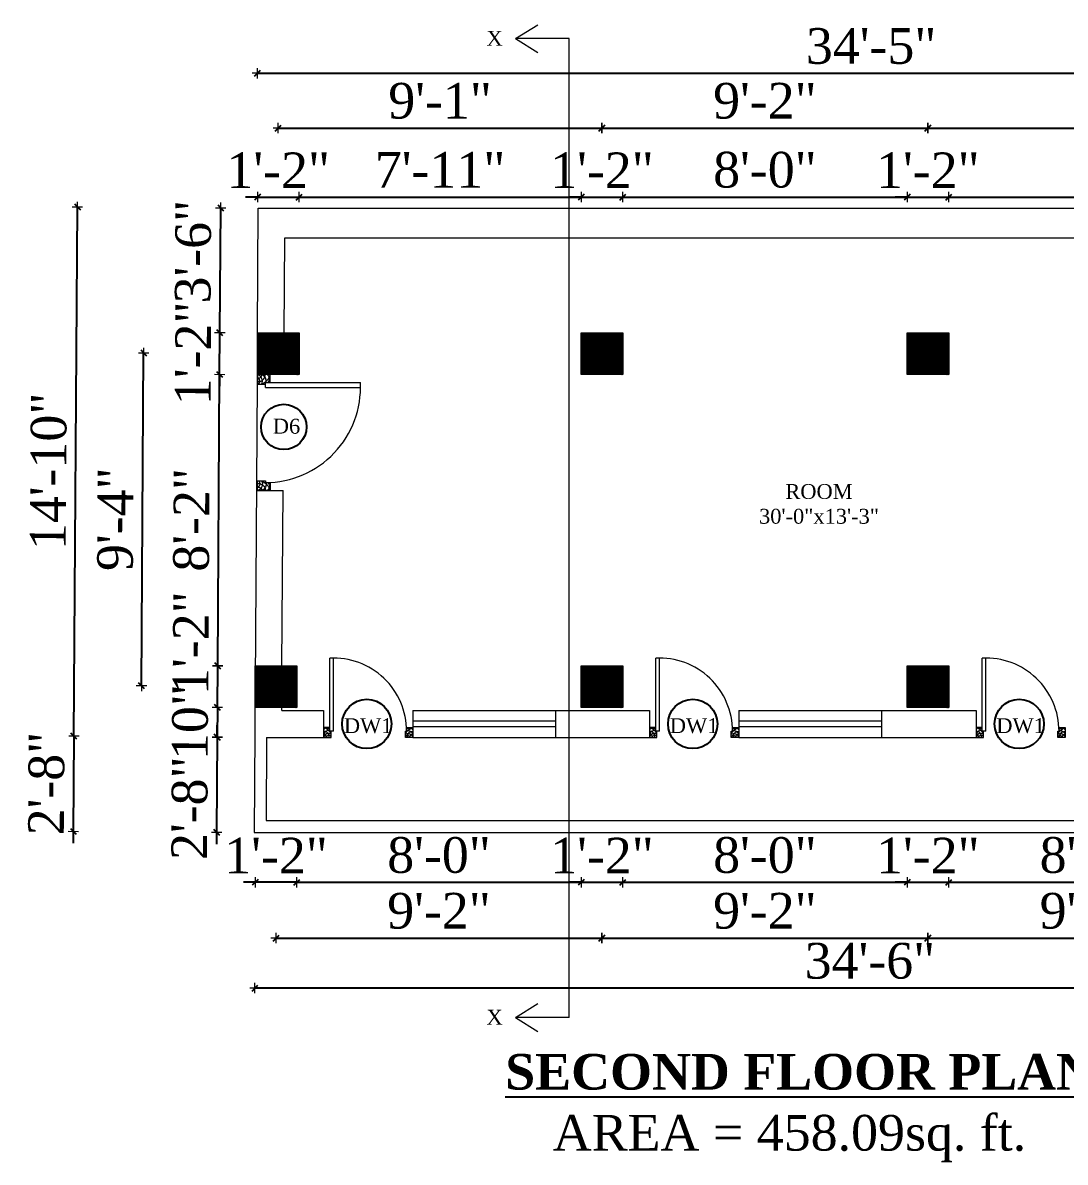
# Model space of a CAD drawing. Header units: inches. Extents: x 4069 to 291496, y -47643 to 12535.
# Drawn here: x 37470.1 to 37820.7, y 894.4 to 1277.6 of the extents above; entities that cross this region are included whole.
import ezdxf

# ---------------------------------------------------------------- set-up
doc = ezdxf.new("R2010")
doc.units = ezdxf.units.IN
doc.header["$LTSCALE"] = 5
doc.header["$MEASUREMENT"] = 0
for name, color, linetype, lineweight in [('A-WALL', 7, 'Continuous', 9), ('Dimension', 7, 'Continuous', 18), ('DOOR', 62, 'Continuous', 0)]:
    doc.layers.add(name, color=color, linetype=linetype, lineweight=lineweight)
doc.layers.add('dim line', color=7, linetype='Continuous', lineweight=15, true_color=0xfab2b2)
doc.layers.add('TEXT', color=6, linetype='Continuous')
doc.layers.add('WALL', color=7, linetype='Continuous')
doc.styles.add('ordinary', font='times.ttf')
doc.dimstyles.new('Copy of 96', dxfattribs={"dimtxt": 7, "dimasz": 4, "dimexe": 0.5, "dimexo": 0.5, "dimgap": 3, "dimtad": 1, "dimdec": 1, "dimzin": 11, "dimdsep": 46, "dimlunit": 4, "dimtxsty": 'ordinary', "dimblk": 'OBLIQUE', "dimcen": 0.09, "dimse1": 1, "dimse2": 1, "dimclrt": 6, "dimazin": 0, "dimtfac": 1, "dimtdec": 1, "dimtix": 1, "dimtmove": 2, "dimatfit": 3, "dimldrblk": 'leader', "dimfxl": 0.5, "dimfxlon": 1, "dimtolj": 1, "dimtzin": 0, "dimarcsym": 0})
pattern_1 = [(45, (13235.84012, -442.42636), (-0.08838834765, 0.08838834765), [])]

# ---------------------------------------------------------------- blocks, each defined once
blk = doc.blocks.new('A$C27B36B59')
at = {"layer": 'DOOR'}
for p, q in [((0, 4), (0, 0)), ((2.5, 4), (0, 4)), ((2.5, 2.5), (2.5, 4)), ((0, 0), (3, 0)), ((3, 2.5), (2.5, 2.5)), ((3, 0), (3, 2.5))]:
    blk.add_line(p, q, dxfattribs=at)
for centre, radius, start, end in [((-1.4, -0.54), 4.75, 22.1411, 72.838), ((1.34, 2.09), 1.64, 45.138, 144.8948), ((2.21, 0.3), 2.49, 83.3149, 152.658), ((0.13, 0.37), 2.05, 349.4875, 93.6805), ((1.96, -0.47), 2.01, 58.7447, 166.495), ((-0.06, 0.32), 1.13, 343.542, 86.947), ((2.08, -0.4), 1.17, 38.2816, 160.1519)]:
    blk.add_arc(centre, radius, start, end, dxfattribs=at)
blk = doc.blocks.new('D2')
at = {"layer": 'DOOR'}
for p, q in [((74473.95, 24047.59), (74473.95, 24018.09)), ((74473.95, 24047.59), (74475.45, 24047.59)), ((74475.45, 24047.59), (74475.45, 24018.13))]:
    blk.add_line(p, q, dxfattribs=at)
blk.add_arc((74473.95, 24047.59), 29.5, 180, 272.9146, dxfattribs=at)
at = {"layer": 'DOOR', "xscale": -1, "rotation": 180}
blk.add_blockref('A$C27B36B59', (74441.95, 24050.09), dxfattribs=at)
at = {"layer": 'DOOR', "rotation": 180}
blk.add_blockref('A$C27B36B59', (74477.95, 24050.09), dxfattribs=at)
blk = doc.blocks.new('oblique')
at = {"color": 0, "lineweight": -2}
blk.add_line((0.25, 0.25), (-0.25, -0.25), dxfattribs=at)
at = {"layer": 'dim line', "lineweight": 9}
for p, q in [((-0.4375, 0), (0.4375, 0)), ((0, 0.4375), (0, -0.4375))]:
    blk.add_line(p, q, dxfattribs=at)
blk = doc.blocks.new('*D1688')
at = {"layer": 'A-WALL', "color": 0, "lineweight": -2, "ltscale": 50, "transparency": 16777216}
for p, q in [((37548.3, 988.54), (37544.3, 988.54)), ((37562.3, 988.54), (37548.3, 988.54)), ((37562.3, 988.54), (37566.3, 988.54))]:
    blk.add_line(p, q, dxfattribs=at)
at = {"layer": 'Defpoints', "color": 0, "ltscale": 50, "transparency": 16777216}
for p in [(37548.3, 1047.29, -58.17), (37562.3, 1047.29, -58.17), (37548.3, 988.54)]:
    blk.add_point(p, dxfattribs=at)
at = {"layer": 'A-WALL', "color": 0, "lineweight": -2, "ltscale": 50, "transparency": 16777216, "xscale": 4, "yscale": 4, "zscale": 4}
blk.add_blockref('oblique', (37548.3, 988.54), dxfattribs=at)
at = {"layer": 'A-WALL', "color": 0, "lineweight": -2, "ltscale": 50, "transparency": 16777216, "xscale": 4, "yscale": 4, "zscale": 4, "rotation": 180}
blk.add_blockref('oblique', (37562.3, 988.54), dxfattribs=at)
at = {"layer": 'A-WALL', "color": 6, "ltscale": 50, "transparency": 16777216, "insert": (37555.3, 997.54), "char_height": 12, "attachment_point": 5, "style": 'ordinary'}
blk.add_mtext('\\A1;1\'-2"', dxfattribs=at)
blk = doc.blocks.new('_OBLIQUE')
at = {"color": 0, "linetype": 'ByBlock'}
blk.add_line((-0.5, -0.5), (0.5, 0.5), dxfattribs=at)
blk = doc.blocks.new('leader')
at = {"layer": 'Dimension'}
for p, q in [((0, -4.328), (0, 4.328)), ((-4.424, 0), (4.424, 0))]:
    blk.add_line(p, q, dxfattribs=at)
blk = doc.blocks.new('*D1689')
at = {"layer": 'A-WALL', "color": 0, "lineweight": -2, "ltscale": 5, "transparency": 16777216}
blk.add_line((37562.3, 988.54), (37657.92, 988.54), dxfattribs=at)
at = {"layer": 'Defpoints', "color": 0, "ltscale": 5, "transparency": 16777216}
for p in [(37562.3, 1047.29, -58.17), (37657.92, 1047.29, -58.17), (37657.92, 988.54)]:
    blk.add_point(p, dxfattribs=at)
at = {"layer": 'A-WALL', "color": 0, "lineweight": -2, "ltscale": 5, "transparency": 16777216, "xscale": 4, "yscale": 4, "zscale": 4, "rotation": 180}
blk.add_blockref('oblique', (37562.3, 988.54), dxfattribs=at)
at = {"layer": 'A-WALL', "color": 0, "lineweight": -2, "ltscale": 5, "transparency": 16777216, "xscale": 4, "yscale": 4, "zscale": 4}
blk.add_blockref('oblique', (37657.92, 988.54), dxfattribs=at)
at = {"layer": 'A-WALL', "color": 6, "ltscale": 5, "transparency": 16777216, "insert": (37610.11, 997.64), "char_height": 12, "attachment_point": 5, "style": 'ordinary'}
blk.add_mtext('\\A1;8\'-0"', dxfattribs=at)
blk = doc.blocks.new('*D1690')
at = {"layer": 'A-WALL', "color": 0, "lineweight": -2, "ltscale": 5, "transparency": 16777216}
for p, q in [((37657.92, 988.54), (37653.92, 988.54)), ((37657.92, 988.54), (37671.92, 988.54)), ((37671.92, 988.54), (37675.92, 988.54))]:
    blk.add_line(p, q, dxfattribs=at)
at = {"layer": 'Defpoints', "color": 0, "ltscale": 5, "transparency": 16777216}
for p in [(37657.92, 1047.29, -58.17), (37671.92, 1047.29, -58.17), (37671.92, 988.54)]:
    blk.add_point(p, dxfattribs=at)
at = {"layer": 'A-WALL', "color": 0, "lineweight": -2, "ltscale": 5, "transparency": 16777216, "xscale": 4, "yscale": 4, "zscale": 4}
blk.add_blockref('oblique', (37657.92, 988.54), dxfattribs=at)
at = {"layer": 'A-WALL', "color": 0, "lineweight": -2, "ltscale": 5, "transparency": 16777216, "xscale": 4, "yscale": 4, "zscale": 4, "rotation": 180}
blk.add_blockref('oblique', (37671.92, 988.54), dxfattribs=at)
at = {"layer": 'A-WALL', "color": 6, "ltscale": 5, "transparency": 16777216, "insert": (37664.92, 997.54), "char_height": 12, "attachment_point": 5, "style": 'ordinary'}
blk.add_mtext('\\A1;1\'-2"', dxfattribs=at)
blk = doc.blocks.new('*D1691')
at = {"layer": 'A-WALL', "color": 0, "lineweight": -2, "ltscale": 5, "transparency": 16777216}
blk.add_line((37671.92, 988.54), (37767.54, 988.54), dxfattribs=at)
at = {"layer": 'Defpoints', "color": 0, "ltscale": 5, "transparency": 16777216}
for p in [(37671.92, 1047.29, -58.17), (37767.54, 1047.29, -58.17), (37767.54, 988.54)]:
    blk.add_point(p, dxfattribs=at)
at = {"layer": 'A-WALL', "color": 0, "lineweight": -2, "ltscale": 5, "transparency": 16777216, "xscale": 4, "yscale": 4, "zscale": 4, "rotation": 180}
blk.add_blockref('oblique', (37671.92, 988.54), dxfattribs=at)
at = {"layer": 'A-WALL', "color": 0, "lineweight": -2, "ltscale": 5, "transparency": 16777216, "xscale": 4, "yscale": 4, "zscale": 4}
blk.add_blockref('oblique', (37767.54, 988.54), dxfattribs=at)
at = {"layer": 'A-WALL', "color": 6, "ltscale": 5, "transparency": 16777216, "insert": (37719.73, 997.64), "char_height": 12, "attachment_point": 5, "style": 'ordinary'}
blk.add_mtext('\\A1;8\'-0"', dxfattribs=at)
blk = doc.blocks.new('*D1692')
at = {"layer": 'A-WALL', "color": 0, "lineweight": -2, "ltscale": 5, "transparency": 16777216}
for p, q in [((37767.54, 988.54), (37763.54, 988.54)), ((37767.54, 988.54), (37781.54, 988.54)), ((37781.54, 988.54), (37785.54, 988.54))]:
    blk.add_line(p, q, dxfattribs=at)
at = {"layer": 'Defpoints', "color": 0, "ltscale": 5, "transparency": 16777216}
for p in [(37767.54, 1047.29, -58.17), (37781.54, 1047.29, -58.17), (37781.54, 988.54)]:
    blk.add_point(p, dxfattribs=at)
at = {"layer": 'A-WALL', "color": 0, "lineweight": -2, "ltscale": 5, "transparency": 16777216, "xscale": 4, "yscale": 4, "zscale": 4}
blk.add_blockref('oblique', (37767.54, 988.54), dxfattribs=at)
at = {"layer": 'A-WALL', "color": 0, "lineweight": -2, "ltscale": 5, "transparency": 16777216, "xscale": 4, "yscale": 4, "zscale": 4, "rotation": 180}
blk.add_blockref('oblique', (37781.54, 988.54), dxfattribs=at)
at = {"layer": 'A-WALL', "color": 6, "ltscale": 5, "transparency": 16777216, "insert": (37774.54, 997.54), "char_height": 12, "attachment_point": 5, "style": 'ordinary'}
blk.add_mtext('\\A1;1\'-2"', dxfattribs=at)
blk = doc.blocks.new('*D1693')
at = {"layer": 'A-WALL', "color": 0, "lineweight": -2, "ltscale": 5, "transparency": 16777216}
blk.add_line((37781.54, 988.54), (37877.54, 988.54), dxfattribs=at)
at = {"layer": 'Defpoints', "color": 0, "ltscale": 5, "transparency": 16777216}
for p in [(37781.54, 1047.29, -58.17), (37877.54, 1047.29), (37877.54, 988.54)]:
    blk.add_point(p, dxfattribs=at)
at = {"layer": 'A-WALL', "color": 0, "lineweight": -2, "ltscale": 5, "transparency": 16777216, "xscale": 4, "yscale": 4, "zscale": 4, "rotation": 180}
blk.add_blockref('oblique', (37781.54, 988.54), dxfattribs=at)
at = {"layer": 'A-WALL', "color": 0, "lineweight": -2, "ltscale": 5, "transparency": 16777216, "xscale": 4, "yscale": 4, "zscale": 4}
blk.add_blockref('oblique', (37877.54, 988.54), dxfattribs=at)
at = {"layer": 'A-WALL', "color": 6, "ltscale": 5, "transparency": 16777216, "insert": (37829.54, 997.64), "char_height": 12, "attachment_point": 5, "style": 'ordinary'}
blk.add_mtext('\\A1;8\'-0"', dxfattribs=at)
blk = doc.blocks.new('*D1667')
at = {"layer": 'A-WALL', "color": 0, "lineweight": -2, "ltscale": 5, "transparency": 16777216}
blk.add_line((37555.3, 969.79), (37664.92, 969.79), dxfattribs=at)
at = {"layer": 'Defpoints', "color": 0, "ltscale": 5, "transparency": 16777216}
for p in [(37555.3, 1054.29, -58.17), (37664.92, 1054.29, -58.17), (37664.92, 969.79)]:
    blk.add_point(p, dxfattribs=at)
at = {"layer": 'A-WALL', "color": 0, "lineweight": -2, "ltscale": 5, "transparency": 16777216, "xscale": 4, "yscale": 4, "zscale": 4, "rotation": 180}
blk.add_blockref('oblique', (37555.3, 969.79), dxfattribs=at)
at = {"layer": 'A-WALL', "color": 0, "lineweight": -2, "ltscale": 5, "transparency": 16777216, "xscale": 4, "yscale": 4, "zscale": 4}
blk.add_blockref('oblique', (37664.92, 969.79), dxfattribs=at)
at = {"layer": 'A-WALL', "color": 6, "ltscale": 5, "transparency": 16777216, "insert": (37610.11, 978.91), "char_height": 12, "attachment_point": 5, "style": 'ordinary'}
blk.add_mtext('\\A1;9\'-2"', dxfattribs=at)
blk = doc.blocks.new('*D1695')
at = {"layer": 'A-WALL', "color": 0, "lineweight": -2, "ltscale": 5, "transparency": 16777216}
blk.add_line((37664.92, 969.79), (37774.54, 969.79), dxfattribs=at)
at = {"layer": 'Defpoints', "color": 0, "ltscale": 5, "transparency": 16777216}
for p in [(37664.92, 1054.29, -58.17), (37774.54, 1054.29, -58.17), (37774.54, 969.79)]:
    blk.add_point(p, dxfattribs=at)
at = {"layer": 'A-WALL', "color": 0, "lineweight": -2, "ltscale": 5, "transparency": 16777216, "xscale": 4, "yscale": 4, "zscale": 4, "rotation": 180}
blk.add_blockref('oblique', (37664.92, 969.79), dxfattribs=at)
at = {"layer": 'A-WALL', "color": 0, "lineweight": -2, "ltscale": 5, "transparency": 16777216, "xscale": 4, "yscale": 4, "zscale": 4}
blk.add_blockref('oblique', (37774.54, 969.79), dxfattribs=at)
at = {"layer": 'A-WALL', "color": 6, "ltscale": 5, "transparency": 16777216, "insert": (37719.73, 978.91), "char_height": 12, "attachment_point": 5, "style": 'ordinary'}
blk.add_mtext('\\A1;9\'-2"', dxfattribs=at)
blk = doc.blocks.new('*D1696')
at = {"layer": 'A-WALL', "color": 0, "lineweight": -2, "ltscale": 5, "transparency": 16777216}
blk.add_line((37774.54, 969.79), (37884.54, 969.79), dxfattribs=at)
at = {"layer": 'Defpoints', "color": 0, "ltscale": 5, "transparency": 16777216}
for p in [(37774.54, 1054.29, -58.17), (37884.54, 1054.29, -58.17), (37884.54, 969.79)]:
    blk.add_point(p, dxfattribs=at)
at = {"layer": 'A-WALL', "color": 0, "lineweight": -2, "ltscale": 5, "transparency": 16777216, "xscale": 4, "yscale": 4, "zscale": 4, "rotation": 180}
blk.add_blockref('oblique', (37774.54, 969.79), dxfattribs=at)
at = {"layer": 'A-WALL', "color": 0, "lineweight": -2, "ltscale": 5, "transparency": 16777216, "xscale": 4, "yscale": 4, "zscale": 4}
blk.add_blockref('oblique', (37884.54, 969.79), dxfattribs=at)
at = {"layer": 'A-WALL', "color": 6, "ltscale": 5, "transparency": 16777216, "insert": (37829.54, 978.91), "char_height": 12, "attachment_point": 5, "style": 'ordinary'}
blk.add_mtext('\\A1;9\'-2"', dxfattribs=at)
blk = doc.blocks.new('*D1668')
at = {"layer": 'A-WALL', "color": 0, "lineweight": -2, "ltscale": 5, "transparency": 16777216}
blk.add_line((37961.88, 952.98), (37548.21, 952.98), dxfattribs=at)
at = {"layer": 'Defpoints', "color": 0, "ltscale": 5, "transparency": 16777216}
for p in [(37961.88, 1157.63, -58), (37548.21, 1047.29, -58.17), (37548.21, 952.98)]:
    blk.add_point(p, dxfattribs=at)
at = {"layer": 'A-WALL', "color": 0, "lineweight": -2, "ltscale": 5, "transparency": 16777216, "xscale": 4, "yscale": 4, "zscale": 4, "rotation": 180}
blk.add_blockref('oblique', (37548.21, 952.98), dxfattribs=at)
at = {"layer": 'A-WALL', "color": 0, "lineweight": -2, "ltscale": 5, "transparency": 16777216, "xscale": 4, "yscale": 4, "zscale": 4}
blk.add_blockref('oblique', (37961.88, 952.98), dxfattribs=at)
at = {"layer": 'A-WALL', "color": 6, "ltscale": 5, "transparency": 16777216, "insert": (37755.04, 962.08), "char_height": 12, "attachment_point": 5, "style": 'ordinary'}
blk.add_mtext('\\A1;34\'-6"', dxfattribs=at)
blk = doc.blocks.new('*D1697')
at = {"layer": 'A-WALL', "color": 0, "lineweight": -2, "ltscale": 50, "transparency": 16777216}
for p, q in [((37549.03, 1219), (37545.03, 1219)), ((37549.03, 1219), (37563.03, 1219)), ((37563.03, 1219), (37567.03, 1219))]:
    blk.add_line(p, q, dxfattribs=at)
at = {"layer": 'Defpoints', "color": 0, "ltscale": 50, "transparency": 16777216}
for p in [(37563.03, 1219), (37549.03, 1173.29, -58.17), (37563.03, 1173.29, -58.17)]:
    blk.add_point(p, dxfattribs=at)
at = {"layer": 'A-WALL', "color": 0, "lineweight": -2, "ltscale": 50, "transparency": 16777216, "xscale": 4, "yscale": 4, "zscale": 4}
blk.add_blockref('oblique', (37549.03, 1219), dxfattribs=at)
at = {"layer": 'A-WALL', "color": 0, "lineweight": -2, "ltscale": 50, "transparency": 16777216, "xscale": 4, "yscale": 4, "zscale": 4, "rotation": 180}
blk.add_blockref('oblique', (37563.03, 1219), dxfattribs=at)
at = {"layer": 'A-WALL', "color": 6, "ltscale": 50, "transparency": 16777216, "insert": (37556.03, 1228), "char_height": 12, "attachment_point": 5, "style": 'ordinary'}
blk.add_mtext('\\A1;1\'-2"', dxfattribs=at)
blk = doc.blocks.new('*D1698')
at = {"layer": 'A-WALL', "color": 0, "lineweight": -2, "ltscale": 5, "transparency": 16777216}
blk.add_line((37563.03, 1219), (37657.92, 1219), dxfattribs=at)
at = {"layer": 'Defpoints', "color": 0, "ltscale": 5, "transparency": 16777216}
for p in [(37657.92, 1219), (37563.03, 1173.29, -58.17), (37657.92, 1173.29, -58.17)]:
    blk.add_point(p, dxfattribs=at)
at = {"layer": 'A-WALL', "color": 0, "lineweight": -2, "ltscale": 5, "transparency": 16777216, "xscale": 4, "yscale": 4, "zscale": 4, "rotation": 180}
blk.add_blockref('oblique', (37563.03, 1219), dxfattribs=at)
at = {"layer": 'A-WALL', "color": 0, "lineweight": -2, "ltscale": 5, "transparency": 16777216, "xscale": 4, "yscale": 4, "zscale": 4}
blk.add_blockref('oblique', (37657.92, 1219), dxfattribs=at)
at = {"layer": 'A-WALL', "color": 6, "ltscale": 5, "transparency": 16777216, "insert": (37610.47, 1228.13), "char_height": 12, "attachment_point": 5, "style": 'ordinary'}
blk.add_mtext('\\A1;7\'-11"', dxfattribs=at)
blk = doc.blocks.new('*D1669')
at = {"layer": 'A-WALL', "color": 0, "lineweight": -2, "ltscale": 5, "transparency": 16777216}
for p, q in [((37657.92, 1219), (37653.92, 1219)), ((37657.92, 1219), (37671.92, 1219)), ((37671.92, 1219), (37675.92, 1219))]:
    blk.add_line(p, q, dxfattribs=at)
at = {"layer": 'Defpoints', "color": 0, "ltscale": 5, "transparency": 16777216}
for p in [(37671.92, 1219), (37657.92, 1173.29, -58.17), (37671.92, 1173.29, -58.17)]:
    blk.add_point(p, dxfattribs=at)
at = {"layer": 'A-WALL', "color": 0, "lineweight": -2, "ltscale": 5, "transparency": 16777216, "xscale": 4, "yscale": 4, "zscale": 4}
blk.add_blockref('oblique', (37657.92, 1219), dxfattribs=at)
at = {"layer": 'A-WALL', "color": 0, "lineweight": -2, "ltscale": 5, "transparency": 16777216, "xscale": 4, "yscale": 4, "zscale": 4, "rotation": 180}
blk.add_blockref('oblique', (37671.92, 1219), dxfattribs=at)
at = {"layer": 'A-WALL', "color": 6, "ltscale": 5, "transparency": 16777216, "insert": (37664.92, 1228), "char_height": 12, "attachment_point": 5, "style": 'ordinary'}
blk.add_mtext('\\A1;1\'-2"', dxfattribs=at)
blk = doc.blocks.new('*D1699')
at = {"layer": 'A-WALL', "color": 0, "lineweight": -2, "ltscale": 5, "transparency": 16777216}
blk.add_line((37671.92, 1219), (37767.54, 1219), dxfattribs=at)
at = {"layer": 'Defpoints', "color": 0, "ltscale": 5, "transparency": 16777216}
for p in [(37767.54, 1219), (37671.92, 1173.29, -58.17), (37767.54, 1173.29, -58.17)]:
    blk.add_point(p, dxfattribs=at)
at = {"layer": 'A-WALL', "color": 0, "lineweight": -2, "ltscale": 5, "transparency": 16777216, "xscale": 4, "yscale": 4, "zscale": 4, "rotation": 180}
blk.add_blockref('oblique', (37671.92, 1219), dxfattribs=at)
at = {"layer": 'A-WALL', "color": 0, "lineweight": -2, "ltscale": 5, "transparency": 16777216, "xscale": 4, "yscale": 4, "zscale": 4}
blk.add_blockref('oblique', (37767.54, 1219), dxfattribs=at)
at = {"layer": 'A-WALL', "color": 6, "ltscale": 5, "transparency": 16777216, "insert": (37719.73, 1228.11), "char_height": 12, "attachment_point": 5, "style": 'ordinary'}
blk.add_mtext('\\A1;8\'-0"', dxfattribs=at)
blk = doc.blocks.new('*D1700')
at = {"layer": 'A-WALL', "color": 0, "lineweight": -2, "ltscale": 5, "transparency": 16777216}
for p, q in [((37767.54, 1219), (37763.54, 1219)), ((37767.54, 1219), (37781.54, 1219)), ((37781.54, 1219), (37785.54, 1219))]:
    blk.add_line(p, q, dxfattribs=at)
at = {"layer": 'Defpoints', "color": 0, "ltscale": 5, "transparency": 16777216}
for p in [(37781.54, 1219), (37767.54, 1173.29, -58.17), (37781.54, 1173.29, -58.17)]:
    blk.add_point(p, dxfattribs=at)
at = {"layer": 'A-WALL', "color": 0, "lineweight": -2, "ltscale": 5, "transparency": 16777216, "xscale": 4, "yscale": 4, "zscale": 4}
blk.add_blockref('oblique', (37767.54, 1219), dxfattribs=at)
at = {"layer": 'A-WALL', "color": 0, "lineweight": -2, "ltscale": 5, "transparency": 16777216, "xscale": 4, "yscale": 4, "zscale": 4, "rotation": 180}
blk.add_blockref('oblique', (37781.54, 1219), dxfattribs=at)
at = {"layer": 'A-WALL', "color": 6, "ltscale": 5, "transparency": 16777216, "insert": (37774.54, 1228), "char_height": 12, "attachment_point": 5, "style": 'ordinary'}
blk.add_mtext('\\A1;1\'-2"', dxfattribs=at)
blk = doc.blocks.new('*D1670')
at = {"layer": 'A-WALL', "color": 0, "lineweight": -2, "ltscale": 5, "transparency": 16777216}
blk.add_line((37781.54, 1219), (37919.99, 1219), dxfattribs=at)
at = {"layer": 'Defpoints', "color": 0, "ltscale": 5, "transparency": 16777216}
for p in [(37919.99, 1219), (37781.54, 1173.29, -58.17), (37919.99, 1173.29, -58.17)]:
    blk.add_point(p, dxfattribs=at)
at = {"layer": 'A-WALL', "color": 0, "lineweight": -2, "ltscale": 5, "transparency": 16777216, "xscale": 4, "yscale": 4, "zscale": 4, "rotation": 180}
blk.add_blockref('oblique', (37781.54, 1219), dxfattribs=at)
at = {"layer": 'A-WALL', "color": 0, "lineweight": -2, "ltscale": 5, "transparency": 16777216, "xscale": 4, "yscale": 4, "zscale": 4}
blk.add_blockref('oblique', (37919.99, 1219), dxfattribs=at)
at = {"layer": 'A-WALL', "color": 6, "ltscale": 5, "transparency": 16777216, "insert": (37850.77, 1228.11), "char_height": 12, "attachment_point": 5, "style": 'ordinary'}
blk.add_mtext('\\A1;11\'-6"', dxfattribs=at)
blk = doc.blocks.new('*D1671')
at = {"layer": 'A-WALL', "color": 0, "lineweight": -2, "ltscale": 5, "transparency": 16777216}
blk.add_line((37556.03, 1242.2), (37664.92, 1242.2), dxfattribs=at)
at = {"layer": 'Defpoints', "color": 0, "ltscale": 5, "transparency": 16777216}
for p in [(37664.92, 1242.2), (37556.03, 1166.29, -58.17), (37664.92, 1166.29, -58.17)]:
    blk.add_point(p, dxfattribs=at)
at = {"layer": 'A-WALL', "color": 0, "lineweight": -2, "ltscale": 5, "transparency": 16777216, "xscale": 4, "yscale": 4, "zscale": 4, "rotation": 180}
blk.add_blockref('oblique', (37556.03, 1242.2), dxfattribs=at)
at = {"layer": 'A-WALL', "color": 0, "lineweight": -2, "ltscale": 5, "transparency": 16777216, "xscale": 4, "yscale": 4, "zscale": 4}
blk.add_blockref('oblique', (37664.92, 1242.2), dxfattribs=at)
at = {"layer": 'A-WALL', "color": 6, "ltscale": 5, "transparency": 16777216, "insert": (37610.47, 1251.32), "char_height": 12, "attachment_point": 5, "style": 'ordinary'}
blk.add_mtext('\\A1;9\'-1"', dxfattribs=at)
blk = doc.blocks.new('*D1702')
at = {"layer": 'A-WALL', "color": 0, "lineweight": -2, "ltscale": 5, "transparency": 16777216}
blk.add_line((37664.92, 1242.2), (37774.54, 1242.2), dxfattribs=at)
at = {"layer": 'Defpoints', "color": 0, "ltscale": 5, "transparency": 16777216}
for p in [(37774.54, 1242.2), (37664.92, 1166.29, -58.17), (37774.54, 1166.29, -58.17)]:
    blk.add_point(p, dxfattribs=at)
at = {"layer": 'A-WALL', "color": 0, "lineweight": -2, "ltscale": 5, "transparency": 16777216, "xscale": 4, "yscale": 4, "zscale": 4, "rotation": 180}
blk.add_blockref('oblique', (37664.92, 1242.2), dxfattribs=at)
at = {"layer": 'A-WALL', "color": 0, "lineweight": -2, "ltscale": 5, "transparency": 16777216, "xscale": 4, "yscale": 4, "zscale": 4}
blk.add_blockref('oblique', (37774.54, 1242.2), dxfattribs=at)
at = {"layer": 'A-WALL', "color": 6, "ltscale": 5, "transparency": 16777216, "insert": (37719.73, 1251.32), "char_height": 12, "attachment_point": 5, "style": 'ordinary'}
blk.add_mtext('\\A1;9\'-2"', dxfattribs=at)
blk = doc.blocks.new('*D1703')
at = {"layer": 'A-WALL', "color": 0, "lineweight": -2, "ltscale": 5, "transparency": 16777216}
blk.add_line((37774.54, 1242.2), (37926.99, 1242.2), dxfattribs=at)
at = {"layer": 'Defpoints', "color": 0, "ltscale": 5, "transparency": 16777216}
for p in [(37926.99, 1242.2), (37774.54, 1166.29, -58.17), (37926.99, 1166.29, -58.17)]:
    blk.add_point(p, dxfattribs=at)
at = {"layer": 'A-WALL', "color": 0, "lineweight": -2, "ltscale": 5, "transparency": 16777216, "xscale": 4, "yscale": 4, "zscale": 4, "rotation": 180}
blk.add_blockref('oblique', (37774.54, 1242.2), dxfattribs=at)
at = {"layer": 'A-WALL', "color": 0, "lineweight": -2, "ltscale": 5, "transparency": 16777216, "xscale": 4, "yscale": 4, "zscale": 4}
blk.add_blockref('oblique', (37926.99, 1242.2), dxfattribs=at)
at = {"layer": 'A-WALL', "color": 6, "ltscale": 5, "transparency": 16777216, "insert": (37850.77, 1251.3), "char_height": 12, "attachment_point": 5, "style": 'ordinary'}
blk.add_mtext('\\A1;12\'-8"', dxfattribs=at)
blk = doc.blocks.new('*D1672')
at = {"layer": 'A-WALL', "color": 0, "lineweight": -2, "ltscale": 5, "transparency": 16777216}
blk.add_line((37549.03, 1260.63), (37961.88, 1260.63), dxfattribs=at)
at = {"layer": 'Defpoints', "color": 0, "ltscale": 5, "transparency": 16777216}
for p in [(37961.88, 1260.63), (37549.03, 1173.29, -58.17), (37961.88, 1157.63, -58)]:
    blk.add_point(p, dxfattribs=at)
at = {"layer": 'A-WALL', "color": 0, "lineweight": -2, "ltscale": 5, "transparency": 16777216, "xscale": 4, "yscale": 4, "zscale": 4, "rotation": 180}
blk.add_blockref('oblique', (37549.03, 1260.63), dxfattribs=at)
at = {"layer": 'A-WALL', "color": 0, "lineweight": -2, "ltscale": 5, "transparency": 16777216, "xscale": 4, "yscale": 4, "zscale": 4}
blk.add_blockref('oblique', (37961.88, 1260.63), dxfattribs=at)
at = {"layer": 'A-WALL', "color": 6, "ltscale": 5, "transparency": 16777216, "insert": (37755.45, 1269.73), "char_height": 12, "attachment_point": 5, "style": 'ordinary'}
blk.add_mtext('\\A1;34\'-5"', dxfattribs=at)
blk = doc.blocks.new('*D1673')
at = {"layer": 'A-WALL', "color": 0, "lineweight": -2, "ltscale": 50, "transparency": 16777216}
blk.add_line((37535.58, 1047.38), (37535.67, 1061.38), dxfattribs=at)
at = {"layer": 'Defpoints', "color": 0, "ltscale": 50, "transparency": 16777216}
for p in [(37535.67, 1061.38), (37548.3, 1061.29, -58.17), (37548.21, 1047.29, -58.17)]:
    blk.add_point(p, dxfattribs=at)
at = {"layer": 'A-WALL', "color": 0, "lineweight": -2, "ltscale": 50, "transparency": 16777216, "xscale": 4, "yscale": 4, "zscale": 4}
for p, rotation in [((37535.67, 1061.38), 89.62590714720304), ((37535.58, 1047.38), 269.625907147203)]:
    blk.add_blockref('oblique', p, dxfattribs=dict(at, rotation=rotation))
at = {"layer": 'A-WALL', "color": 6, "ltscale": 50, "transparency": 16777216, "insert": (37526.63, 1068.99), "char_height": 12, "attachment_point": 5, "rotation": 89.6259, "style": 'ordinary'}
blk.add_mtext('\\A1;1\'-2"', dxfattribs=at)
blk = doc.blocks.new('*D1674')
at = {"layer": 'A-WALL', "color": 0, "lineweight": -2, "ltscale": 5, "transparency": 16777216}
blk.add_line((37535.67, 1061.38), (37536.31, 1159.38), dxfattribs=at)
at = {"layer": 'Defpoints', "color": 0, "ltscale": 5, "transparency": 16777216}
for p in [(37536.31, 1159.38), (37549.03, 1159.29, -58.17), (37548.3, 1061.29, -58.17)]:
    blk.add_point(p, dxfattribs=at)
at = {"layer": 'A-WALL', "color": 0, "lineweight": -2, "ltscale": 5, "transparency": 16777216, "xscale": 4, "yscale": 4, "zscale": 4}
for p, rotation in [((37536.31, 1159.38), 89.6259071472208), ((37535.67, 1061.38), 269.6259071472208)]:
    blk.add_blockref('oblique', p, dxfattribs=dict(at, rotation=rotation))
at = {"layer": 'A-WALL', "color": 6, "ltscale": 5, "transparency": 16777216, "insert": (37526.89, 1110.44), "char_height": 12, "attachment_point": 5, "rotation": 89.6259, "style": 'ordinary'}
blk.add_mtext('\\A1;8\'-2"', dxfattribs=at)
blk = doc.blocks.new('*D1704')
at = {"layer": 'A-WALL', "color": 0, "lineweight": -2, "ltscale": 5, "transparency": 16777216}
for p, q in [((37536.4, 1173.38), (37536.43, 1177.38)), ((37536.31, 1159.38), (37536.4, 1173.38)), ((37536.31, 1159.38), (37536.29, 1155.38))]:
    blk.add_line(p, q, dxfattribs=at)
at = {"layer": 'Defpoints', "color": 0, "ltscale": 5, "transparency": 16777216}
for p in [(37536.4, 1173.38), (37549.03, 1173.29, -58.17), (37549.03, 1159.29, -58.17)]:
    blk.add_point(p, dxfattribs=at)
at = {"layer": 'A-WALL', "color": 0, "lineweight": -2, "ltscale": 5, "transparency": 16777216, "xscale": 4, "yscale": 4, "zscale": 4}
for p, rotation in [((37536.4, 1173.38), 269.6259071472208), ((37536.31, 1159.38), 89.6259071472208)]:
    blk.add_blockref('oblique', p, dxfattribs=dict(at, rotation=rotation))
at = {"layer": 'A-WALL', "color": 6, "ltscale": 5, "transparency": 16777216, "insert": (37527.36, 1166.44), "char_height": 12, "attachment_point": 5, "rotation": 89.6259, "style": 'ordinary'}
blk.add_mtext('\\A1;1\'-2"', dxfattribs=at)
blk = doc.blocks.new('*D1675')
at = {"layer": 'A-WALL', "color": 0, "lineweight": -2, "ltscale": 5, "transparency": 16777216}
blk.add_line((37510.04, 1054.59), (37510.77, 1166.59), dxfattribs=at)
at = {"layer": 'Defpoints', "color": 0, "ltscale": 5, "transparency": 16777216}
for p in [(37510.77, 1166.59), (37556.03, 1166.29, -58.17), (37555.3, 1054.29, -58.17)]:
    blk.add_point(p, dxfattribs=at)
at = {"layer": 'A-WALL', "color": 0, "lineweight": -2, "ltscale": 5, "transparency": 16777216, "xscale": 4, "yscale": 4, "zscale": 4}
for p, rotation in [((37510.77, 1166.59), 89.6259071472208), ((37510.04, 1054.59), 269.6259071472208)]:
    blk.add_blockref('oblique', p, dxfattribs=dict(at, rotation=rotation))
at = {"layer": 'A-WALL', "color": 6, "ltscale": 5, "transparency": 16777216, "insert": (37501.29, 1110.65), "char_height": 12, "attachment_point": 5, "rotation": 89.6259, "style": 'ordinary'}
blk.add_mtext('\\A1;9\'-4"', dxfattribs=at)
blk = doc.blocks.new('*D1676')
at = {"layer": 'A-WALL', "color": 0, "lineweight": -2, "ltscale": 5, "transparency": 16777216}
blk.add_line((37487.32, 1037.69), (37488.48, 1215.69), dxfattribs=at)
at = {"layer": 'Defpoints', "color": 0, "ltscale": 5, "transparency": 16777216}
for p in [(37488.48, 1215.69), (37549.3, 1215.29, -58.17), (37548.14, 1037.29, -58.17)]:
    blk.add_point(p, dxfattribs=at)
at = {"layer": 'A-WALL', "color": 0, "lineweight": -2, "ltscale": 5, "transparency": 16777216, "xscale": 4, "yscale": 4, "zscale": 4}
for p, rotation in [((37488.48, 1215.69), 89.6259071472208), ((37487.32, 1037.69), 269.6259071472208)]:
    blk.add_blockref('oblique', p, dxfattribs=dict(at, rotation=rotation))
at = {"layer": 'A-WALL', "color": 6, "ltscale": 5, "transparency": 16777216, "insert": (37478.79, 1126.75), "char_height": 12, "attachment_point": 5, "rotation": 89.6259, "style": 'ordinary'}
blk.add_mtext('\\A1;14\'-10"', dxfattribs=at)
blk = doc.blocks.new('*D1687')
at = {"layer": 'A-WALL', "color": 0, "lineweight": -2, "ltscale": 5, "transparency": 16777216}
blk.add_line((37536.4, 1173.38), (37536.68, 1215.38), dxfattribs=at)
at = {"layer": 'Defpoints', "color": 0, "ltscale": 5, "transparency": 16777216}
for p in [(37536.68, 1215.38), (37549.3, 1215.29, -58.17), (37549.03, 1173.29, -58.17)]:
    blk.add_point(p, dxfattribs=at)
at = {"layer": 'A-WALL', "color": 0, "lineweight": -2, "ltscale": 5, "transparency": 16777216, "xscale": 4, "yscale": 4, "zscale": 4}
for p, rotation in [((37536.68, 1215.38), 89.6259071472208), ((37536.4, 1173.38), 269.6259071472208)]:
    blk.add_blockref('oblique', p, dxfattribs=dict(at, rotation=rotation))
at = {"layer": 'A-WALL', "color": 6, "ltscale": 5, "transparency": 16777216, "insert": (37527.44, 1200.63), "char_height": 12, "attachment_point": 5, "rotation": 89.6259, "style": 'ordinary'}
blk.add_mtext('\\A1;3\'-6"', dxfattribs=at)
blk = doc.blocks.new('*D1682')
at = {"layer": 'A-WALL', "color": 0, "lineweight": -2, "ltscale": 5, "transparency": 16777216}
for p, q in [((37535.58, 1047.38), (37535.61, 1051.38)), ((37535.58, 1047.38), (37535.51, 1037.38)), ((37535.51, 1037.38), (37535.49, 1033.38))]:
    blk.add_line(p, q, dxfattribs=at)
at = {"layer": 'Defpoints', "color": 0, "ltscale": 5, "transparency": 16777216}
for p in [(37548.21, 1047.29, -58.17), (37535.51, 1037.38), (37548.14, 1037.29, -58.17)]:
    blk.add_point(p, dxfattribs=at)
at = {"layer": 'A-WALL', "color": 0, "lineweight": -2, "ltscale": 5, "transparency": 16777216, "xscale": 4, "yscale": 4, "zscale": 4}
for p, rotation in [((37535.58, 1047.38), 269.6259071472208), ((37535.51, 1037.38), 89.6259071472208)]:
    blk.add_blockref('oblique', p, dxfattribs=dict(at, rotation=rotation))
at = {"layer": 'A-WALL', "color": 6, "ltscale": 5, "transparency": 16777216, "insert": (37526.44, 1042.44), "char_height": 12, "attachment_point": 5, "rotation": 89.6259, "style": 'ordinary'}
blk.add_mtext('\\A1;10"', dxfattribs=at)
blk = doc.blocks.new('*D1707')
at = {"layer": 'A-WALL', "color": 0, "lineweight": -2, "ltscale": 5, "transparency": 16777216}
for p, q in [((37535.51, 1037.38), (37535.54, 1041.38)), ((37535.51, 1037.38), (37535.31, 1005.38)), ((37535.31, 1005.38), (37535.28, 1001.38))]:
    blk.add_line(p, q, dxfattribs=at)
at = {"layer": 'Defpoints', "color": 0, "ltscale": 5, "transparency": 16777216}
for p in [(37548.14, 1037.29, -58.17), (37535.31, 1005.38), (37547.93, 1005.29, -58.17)]:
    blk.add_point(p, dxfattribs=at)
at = {"layer": 'A-WALL', "color": 0, "lineweight": -2, "ltscale": 5, "transparency": 16777216, "xscale": 4, "yscale": 4, "zscale": 4}
for p, rotation in [((37535.51, 1037.38), 269.6259071472208), ((37535.31, 1005.38), 89.6259071472208)]:
    blk.add_blockref('oblique', p, dxfattribs=dict(at, rotation=rotation))
at = {"layer": 'A-WALL', "color": 6, "ltscale": 5, "transparency": 16777216, "insert": (37526.26, 1013.46), "char_height": 12, "attachment_point": 5, "rotation": 89.6259, "style": 'ordinary'}
blk.add_mtext('\\A1;2\'-8"', dxfattribs=at)
blk = doc.blocks.new('*D1686')
at = {"layer": 'A-WALL', "color": 0, "lineweight": -2, "ltscale": 5, "transparency": 16777216}
for p, q in [((37487.32, 1037.69), (37487.34, 1041.69)), ((37487.32, 1037.69), (37487.11, 1005.69)), ((37487.11, 1005.69), (37487.08, 1001.69))]:
    blk.add_line(p, q, dxfattribs=at)
at = {"layer": 'Defpoints', "color": 0, "ltscale": 5, "transparency": 16777216}
for p in [(37548.14, 1037.29, -58.17), (37487.11, 1005.69), (37547.93, 1005.29, -58.17)]:
    blk.add_point(p, dxfattribs=at)
at = {"layer": 'A-WALL', "color": 0, "lineweight": -2, "ltscale": 5, "transparency": 16777216, "xscale": 4, "yscale": 4, "zscale": 4}
for p, rotation in [((37487.32, 1037.69), 269.6259071472208), ((37487.11, 1005.69), 89.6259071472208)]:
    blk.add_blockref('oblique', p, dxfattribs=dict(at, rotation=rotation))
at = {"layer": 'A-WALL', "color": 6, "ltscale": 5, "transparency": 16777216, "insert": (37478.11, 1021.75), "char_height": 12, "attachment_point": 5, "rotation": 89.6259, "style": 'ordinary'}
blk.add_mtext('\\A1;2\'-8"', dxfattribs=at)

msp = doc.modelspace()

# ---------------------------------------------------------------- hatches: boundary and pattern name
at = {"layer": 'A-WALL', "ltscale": 5}
h = msp.add_hatch(dxfattribs=at)
h.set_pattern_fill('ANSI31', color=256)
h.set_pattern_definition(pattern_1)
h.paths.add_polyline_path([(37563.0283, 1173.29479), (37549.0283, 1173.29479), (37549.0283, 1159.29479), (37553.36163, 1159.29479), (37563.0283, 1159.29479)])
h = msp.add_hatch(dxfattribs=at)
h.set_pattern_fill('ANSI31', color=256)
h.set_pattern_definition(pattern_1)
h.paths.add_polyline_path([(37671.91814, 1173.29479), (37657.91814, 1173.29479), (37657.91814, 1159.29479), (37671.91814, 1159.29479)])
h = msp.add_hatch(dxfattribs=at)
h.set_pattern_fill('ANSI31', color=256)
h.set_pattern_definition(pattern_1)
h.paths.add_polyline_path([(37767.53925, 1159.29479), (37781.53925, 1159.29479), (37781.53925, 1173.29479), (37767.53925, 1173.29479)])
h = msp.add_hatch(dxfattribs=at)
h.set_pattern_fill('ANSI31', color=256)
h.set_pattern_definition(pattern_1)
h.paths.add_polyline_path([(37548.29703, 1061.29479), (37548.29703, 1047.29479), (37562.29703, 1047.29479), (37562.29703, 1061.29479)])
h = msp.add_hatch(dxfattribs=at)
h.set_pattern_fill('ANSI31', color=256)
h.set_pattern_definition(pattern_1)
h.paths.add_polyline_path([(37657.91814, 1047.29479), (37671.91814, 1047.29479), (37671.91814, 1061.29479), (37657.91814, 1061.29479)])
h = msp.add_hatch(dxfattribs=at)
h.set_pattern_fill('ANSI31', color=256)
h.set_pattern_definition(pattern_1)
h.paths.add_polyline_path([(37767.53925, 1061.29479), (37767.53925, 1047.29479), (37781.53925, 1047.29479), (37781.53925, 1061.29479)])

# ---------------------------------------------------------------- linework, layer by layer
for p, q in [((37635.8629, 1272.29479), (37643.29205, 1276.974)), ((37653.8629, 1272.29479), (37635.8629, 1272.29479)), ((37635.8629, 1272.29479), (37643.29205, 1267.61558)), ((37653.8629, 943.0909), (37653.8629, 1272.29479)), ((37549.0283, 1173.29479), (37549.30253, 1215.29479)), ((37549.30253, 1215.29479), (37859.21344, 1215.29479)), ((37558.02811, 1173.23603), (37558.23743, 1205.29479)), ((37558.23743, 1205.29479), (37858.63944, 1205.29479)), ((37549.0283, 1173.29479), (37547.93139, 1005.29479)), ((37548.68225, 1120.29491), (37557.68244, 1120.29491)), ((37557.29722, 1061.29479), (37557.68244, 1120.29491)), ((37557.19928, 1046.29479), (37557.20581, 1047.29479)), ((37557.19928, 1046.29479), (37571.29703, 1046.29479)), ((37571.29703, 1046.29479), (37571.29703, 1037.29479)), ((37601.29703, 1046.29479), (37680.91814, 1046.29479)), ((37601.29703, 1046.29479), (37601.29703, 1037.29479)), ((37649.29703, 1046.29479), (37649.29703, 1037.29479)), ((37649.29703, 1046.29479), (37649.29703, 1037.29479)), ((37680.91814, 1046.29479), (37680.91814, 1037.29479)), ((37710.91814, 1046.29479), (37790.7287, 1046.29479)), ((37710.91814, 1046.29479), (37710.91814, 1037.29479)), ((37758.91814, 1046.29479), (37758.91814, 1037.29479)), ((37790.7287, 1046.29479), (37790.7287, 1037.29479)), ((37649.29703, 1042.79479), (37601.29703, 1042.79479)), ((37758.91814, 1042.79479), (37710.91814, 1042.79479)), ((37649.29703, 1040.79479), (37601.29703, 1040.79479)), ((37758.91814, 1040.79479), (37710.91814, 1040.79479)), ((37552.14041, 1037.29479), (37551.95759, 1009.29479)), ((37552.14041, 1037.29479), (37571.29703, 1037.29479)), ((37601.29703, 1037.29479), (37680.91814, 1037.29479)), ((37710.91814, 1037.29479), (37790.7287, 1037.29479)), ((37551.95759, 1009.29479), (37862.57211, 1009.29479)), ((37547.93139, 1005.29479), (37864.76586, 1005.29479)), ((37635.8629, 943.0909), (37643.29205, 947.77011)), ((37653.8629, 943.0909), (37635.8629, 943.0909)), ((37635.8629, 943.0909), (37643.29205, 938.41169))]:
    msp.add_line(p, q, dxfattribs=at)
for points in [[(37549.0283, 1173.29479), (37563.0283, 1173.29479), (37563.0283, 1159.29479), (37549.0283, 1159.29479)], [(37657.91814, 1173.29479), (37671.91814, 1173.29479), (37671.91814, 1159.29479), (37657.91814, 1159.29479)], [(37767.53925, 1173.29479), (37781.53925, 1173.29479), (37781.53925, 1159.29479), (37767.53925, 1159.29479)], [(37548.29703, 1061.29479), (37562.29703, 1061.29479), (37562.29703, 1047.29479), (37548.29703, 1047.29479)], [(37657.91814, 1061.29479), (37671.91814, 1061.29479), (37671.91814, 1047.29479), (37657.91814, 1047.29479)], [(37767.53925, 1061.29479), (37781.53925, 1061.29479), (37781.53925, 1047.29479), (37767.53925, 1047.29479)]]:
    msp.add_lwpolyline(points, close=True, dxfattribs=at)
at = {"layer": 'TEXT'}
for centre, radius in [((37557.91206, 1141.69161), 7.64038), ((37585.82326, 1041.79479), 8.29786), ((37695.44437, 1041.79479), 8.29786), ((37805.25493, 1041.79479), 8.29786)]:
    msp.add_circle(centre, radius, dxfattribs=at)

# ---------------------------------------------------------------- block references
at = {"layer": 'WALL', "color": 2, "linetype": 'ByBlock'}
for p, xscale, yscale, zscale, rotation in [((63603.29021, -79525.15237), 1.083333333326322, 1.083333333326322, 1.083333333326322, 89.99999999998198), ((99633.77378, 21078.23305), 0.8332999999984168, 0.8333000000000084, 0.8333, 180), ((99743.3949, 21078.23305), 0.8332999999984168, 0.8333000000000084, 0.8333, 180), ((99853.20545, 21078.23305), 0.8332999999984168, 0.8333000000000084, 0.8333, 180)]:
    msp.add_blockref('D2', p, dxfattribs=dict(at, xscale=xscale, yscale=yscale, zscale=zscale, rotation=rotation))

# ---------------------------------------------------------------- texts
at = {"layer": 'TEXT', "style": 'ordinary'}
for p in [(37626.0812, 1269.87993), (37626.0812, 940.67604)]:
    msp.add_text('X', height=5, dxfattribs=at).set_placement(p)
for s, rotation, p in [('D6', 359.5142373, (37554.18581, 1139.49036)), ('DW1', 0.0003881, (37578.11084, 1038.73067)), ('DW1', 0.0003881, (37687.73195, 1038.73067)), ('DW1', 0.0003881, (37797.54251, 1038.73067))]:
    msp.add_text(s, height=5, rotation=rotation, dxfattribs=at).set_placement(p)
at = {"layer": 'TEXT', "insert": (37737.91289, 1109.07483, 58.16904), "char_height": 5, "attachment_point": 8, "rotation": 359.9996119, "style": 'ordinary'}
msp.add_mtext_dynamic_manual_height_columns('ROOM\\P30\'-0"x13\'-3"', width=101.5687276, gutter_width=1720.71691, heights=[0], dxfattribs=at)
at = {"layer": 'TEXT', "char_height": 12, "width": 219.8150831, "attachment_point": 8, "rotation": 359.9996119, "style": 'ordinary'}
for s, insert in [('{\\fTimes New Roman|b1|i0|c0|p18;\\LSECOND FLOOR PLAN}', (37731.57175, 918.65651, 58.16904)), ('AREA = 458.09sq. ft.', (37727.98698, 894.41576, 58.16904))]:
    msp.add_mtext(s, dxfattribs=dict(at, insert=insert))

# ---------------------------------------------------------------- dimensions: what is measured, and where the dimension line sits
at = {"layer": 'A-WALL', "ltscale": 5}
for base, p1, p2, picture, middle in [((37961.8763, 1260.62989, 58.16904), (37549.0283, 1173.29479), (37961.8763, 1157.63402, 0.16904), '*D1672', (37755.4523, 1269.73371, 58.16904)), ((37664.91814, 1242.19709, 58.16904), (37556.0283, 1166.29479), (37664.91814, 1166.29479), '*D1671', (37610.47322, 1251.31821, 58.16904)), ((37774.53925, 1242.19709, 58.16904), (37664.91814, 1166.29479), (37774.53925, 1166.29479), '*D1702', (37719.7287, 1251.31821, 58.16904)), ((37926.99288, 1242.19709, 58.16904), (37774.53925, 1166.29479), (37926.99288, 1166.29479), '*D1703', (37850.76607, 1251.30091, 58.16904)), ((37657.91814, 1219.00391, 58.16904), (37563.0283, 1173.29479), (37657.91814, 1173.29479), '*D1698', (37610.47322, 1228.12503, 58.16904)), ((37671.91814, 1219.00391, 58.16904), (37657.91814, 1173.29479), (37671.91814, 1173.29479), '*D1669', (37664.91814, 1228.00391, 58.16904)), ((37767.53925, 1219.00391, 58.16904), (37671.91814, 1173.29479), (37767.53925, 1173.29479), '*D1699', (37719.7287, 1228.10773, 58.16904)), ((37781.53925, 1219.00391, 58.16904), (37767.53925, 1173.29479), (37781.53925, 1173.29479), '*D1700', (37774.53925, 1228.00391, 58.16904)), ((37919.99288, 1219.00391, 58.16904), (37781.53925, 1173.29479), (37919.99288, 1173.29479), '*D1670', (37850.76607, 1228.10773, 58.16904)), ((37548.20562, 952.97814, 58.16904), (37961.8763, 1157.63402, 0.16904), (37548.20562, 1047.29479), '*D1668', (37755.04096, 962.08197, 58.16904)), ((37664.91814, 969.7854, 58.16904), (37555.29703, 1054.29479), (37664.91814, 1054.29479), '*D1667', (37610.10758, 978.90653, 58.16904)), ((37774.53925, 969.7854, 58.16904), (37664.91814, 1054.29479), (37774.53925, 1054.29479), '*D1695', (37719.7287, 978.90653, 58.16904)), ((37884.53925, 969.7854, 58.16904), (37774.53925, 1054.29479), (37884.53925, 1054.29479), '*D1696', (37829.53925, 978.90653, 58.16904)), ((37657.91814, 988.5382, 58.16904), (37562.29703, 1047.29479), (37657.91814, 1047.29479), '*D1689', (37610.10758, 997.64202, 58.16904)), ((37671.91814, 988.5382, 58.16904), (37657.91814, 1047.29479), (37671.91814, 1047.29479), '*D1690', (37664.91814, 997.5382, 58.16904)), ((37767.53925, 988.5382, 58.16904), (37671.91814, 1047.29479), (37767.53925, 1047.29479), '*D1691', (37719.7287, 997.64202, 58.16904)), ((37781.53925, 988.5382, 58.16904), (37767.53925, 1047.29479), (37781.53925, 1047.29479), '*D1692', (37774.53925, 997.5382, 58.16904)), ((37877.53925, 988.5382, 58.16904), (37781.53925, 1047.29479), (37877.53925, 1047.29479, 58.16904), '*D1693', (37829.53925, 997.64202, 58.16904))]:
    dim = msp.add_linear_dim(base=base, p1=p1, p2=p2, dimstyle='Copy of 96', override={"dimtxt": 12, "dimdec": 0, "dimblk": 'oblique', "dimtdec": 0, "dimarcsym": 1}, dxfattribs=at)
    dim.commit()
    dim.dimension.update_dxf_attribs({"geometry": picture, "text_midpoint": middle})
at = {"layer": 'A-WALL', "ltscale": 50}
for base, p1, p2, picture, middle in [((37563.0283, 1219.00391, 58.16904), (37549.0283, 1173.29479), (37563.0283, 1173.29479), '*D1697', (37556.0283, 1228.00391, 58.16904)), ((37548.29703, 988.5382, 58.16904), (37562.29703, 1047.29479), (37548.29703, 1047.29479), '*D1688', (37555.29703, 997.5382, 58.16904))]:
    dim = msp.add_linear_dim(base=base, p1=p1, p2=p2, dimstyle='Copy of 96', override={"dimtxt": 12, "dimdec": 0, "dimblk": 'oblique', "dimtdec": 0, "dimarcsym": 1}, dxfattribs=at)
    dim.commit()
    dim.dimension.update_dxf_attribs({"geometry": picture, "text_midpoint": middle})
at = {"layer": 'A-WALL', "ltscale": 5}
for base, p1, p2, picture, middle in [((37536.67691, 1215.37722, 58.16904), (37549.0283, 1173.29479), (37549.30253, 1215.29479), '*D1687', (37527.43617, 1200.63106, 58.16904)), ((37535.30577, 1005.37722, 58.16904), (37548.14032, 1037.29479), (37547.93139, 1005.29479), '*D1707', (37526.26091, 1013.45784, 58.16904))]:
    dim = msp.add_linear_dim(base=base, p1=p1, p2=p2, angle=269.6259071, dimstyle='Copy of 96', override={"dimtxt": 12, "dimdec": 0, "dimblk": 'oblique', "dimtdec": 0, "dimarcsym": 1}, dxfattribs=at)
    dim.commit()
    dim.dimension.update_dxf_attribs({"geometry": picture, "text_midpoint": middle, "dimtype": 160})
for base, p1, p2, picture, middle in [((37488.47806, 1215.69193, 58.16904), (37548.14032, 1037.29479), (37549.30253, 1215.29479), '*D1676', (37478.79333, 1126.75137, 58.16904)), ((37536.40268, 1173.37722, 58.16904), (37549.0283, 1159.29479), (37549.0283, 1173.29479), '*D1704', (37527.35717, 1166.43628, 58.16904)), ((37510.77323, 1166.59027, 58.16904), (37555.29703, 1054.29479), (37556.0283, 1166.29479), '*D1675', (37501.28666, 1110.64982, 58.16904)), ((37536.31128, 1159.37782, 58.16904), (37548.29703, 1061.29479), (37549.0283, 1159.29479), '*D1674', (37526.88772, 1110.43696, 58.16904)), ((37535.51471, 1037.37722, 58.16904), (37548.20562, 1047.29479), (37548.14032, 1037.29479), '*D1682', (37526.44373, 1042.43666, 58.16904)), ((37487.10692, 1005.69193, 58.16904), (37548.14032, 1037.29479), (37547.93139, 1005.29479), '*D1686', (37478.10776, 1021.75137, 58.16904))]:
    dim = msp.add_linear_dim(base=base, p1=p1, p2=p2, angle=269.6259071, dimstyle='Copy of 96', override={"dimtxt": 12, "dimdec": 0, "dimblk": 'oblique', "dimtdec": 0, "dimarcsym": 1}, dxfattribs=at)
    dim.commit()
    dim.dimension.update_dxf_attribs({"geometry": picture, "text_midpoint": middle})
at = {"layer": 'A-WALL', "ltscale": 50}
dim = msp.add_linear_dim(base=(37535.67141, 1061.37722, 58.16904), p1=(37548.20562, 1047.29479), p2=(37548.29703, 1061.29479), angle=89.6259071, dimstyle='Copy of 96', override={"dimtxt": 12, "dimdec": 0, "dimblk": 'oblique', "dimtdec": 0, "dimarcsym": 1}, dxfattribs=at)
dim.commit()
dim.dimension.update_dxf_attribs({"geometry": '*D1673', "text_midpoint": (37526.6259, 1068.98851, 58.16904), "dimtype": 161})

doc.saveas('drawing.dxf')
